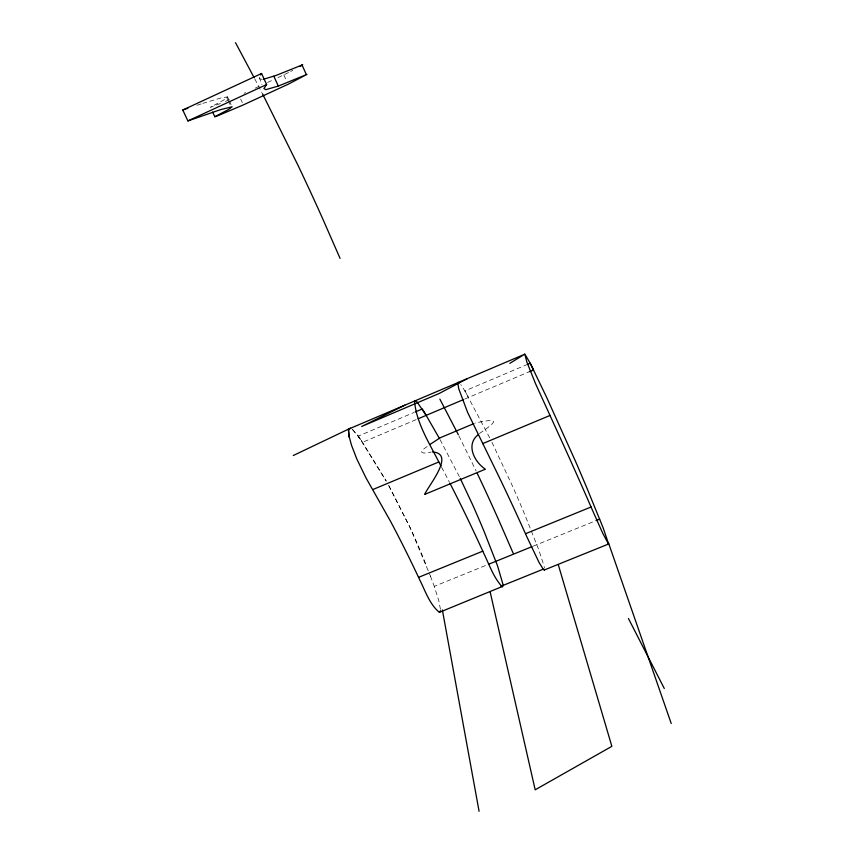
<?xml version="1.0" encoding="UTF-8"?>
<svg xmlns="http://www.w3.org/2000/svg" width="854" height="854" viewBox="0 0 854 854"><rect width="100%" height="100%" fill="white"/><g stroke="black" fill="none" stroke-linecap="round" stroke-linejoin="round"><path stroke-width="0.64" stroke-dasharray="4.27 3.2" d="M259.221 77.255L261.89 84.461M220.396 103.526L210.426 107.273L224.228 99.747L227.559 96.918L221.634 97.751L202.857 103.355M479.457 433.48C498.298 420.776 499.451 417.723 475.187 423.061M427.128 446.525C416.827 453.421 422.922 453.965 431.195 452.054M290.734 71.437L292.741 70.402M288.567 72.537L275.522 78.771M244.084 93.31L245.632 92.595M255.261 88.143L259.402 86.222M267.569 82.454L273.664 79.635M229.31 99.801L222.595 102.619M352.286 429.327L358.317 436.095L413.87 412.546M527.793 364.252L464.875 390.929L460.786 384.599M416.176 419.613L362.491 442.329L361.722 441.155M464.875 398.999L529.427 371.682M440.429 609.286L438.742 600.426L434.238 586.367L487.25 564.836M533.216 546.154L594.758 521.143M197.028 105.255L201.693 103.74M262.231 79.422L259.242 78.653M352.777 429.722L361.488 440.739L386.264 481.122L358.317 436.095A60.41 10.739 67.3 0 1 361.488 440.739M358.317 436.095L361.199 440.386M440.109 439.703L459.676 477.226M388.826 485.702L409.909 527.11L430.587 576.471M489.726 437.835L464.875 390.929A61.05 6.085 67.2 0 1 467.618 395.808L467.672 395.904M388.709 485.446L411.03 529.533A128.516 22.973 68 0 1 423.04 557.235L426.851 566.757M467.725 396.01L468.504 397.462M441.614 467.234L449.407 482.179M254.748 78.835L261.879 92.563M458.886 435.796L476.126 470.992M491.957 442.297L513.094 487.41A129.904 13.013 67.6 0 1 525.103 515.421L538.5 549.058L544.212 566.437M227.559 96.918L229.075 100.206M229.587 101.295L231.103 104.583M226.929 97.964L227.933 100.131M228.434 101.21L229.939 104.455M240.711 99.096L242.312 102.576M283.816 74.938L286.464 80.788M430.416 576.034L434.238 586.367M544.393 567.291A25.353 2.381 67.7 0 1 544.532 568.017"/><path stroke-width="1.28" d="M544.638 569.415L544.233 570.013L543.165 569.106L538.991 562.327L526.48 536.013A57.335 5.327 67.6 0 1 525.498 533.739A375.333 44.846 68.3 0 0 498.725 476.212L467.629 412.45L458.79 388.89L457.755 382.848L458.235 382.24L459.271 382.838M260.438 74.992L261.58 73.487L266.619 84.535L263.897 88.592L265.818 89.649L278.308 86.073L306.992 74.373L288.054 84.29L243.379 104.893L217.951 115.674L214.834 116.742L212.625 112.013M478.123 434.729C465.505 444.742 474.386 462.003 485.392 469.188L424.705 494.413C428.035 485.979 455.993 453.559 432.551 451.979M214.834 116.742L228.701 109.408L232.117 106.771L220.759 109.579L187.901 120.916L182.767 110.017L261.58 73.487M430.245 444.261L440.226 437.76L473.885 423.605M301.878 65.438L302.679 64.776L275.917 75.494L263.48 79.262M509.87 363.324L524.569 354.293L348.934 428.943L293.274 455.524M300.234 66.398L301.163 65.865M467.405 378.589L439.159 393.491L361.648 426.488L404.796 405.202M544.233 570.013L608.635 543.998L603.052 527.612L587.637 489.812A130.747 6.8 67.4 0 0 575.639 461.598L546.763 397.622L530.217 363.228L524.762 353.972L526.865 362.021L535.586 383.788L565.156 448.681A378.439 23.496 67.7 0 1 591.064 506.988M187.901 120.916L266.619 84.535M350.503 428.377L349.233 428.591L348.56 429.957L348.87 435.54L351.485 445.201L356.876 459.153L365.971 477.845L390.417 521.089A370.39 78.739 69.3 0 1 418.567 577.347A56.77 9.405 67.9 0 0 419.56 579.588C425.324 590.808 429.498 604.312 439.404 612.329L502.953 586.239A25.257 3.106 67.8 0 0 502.889 584.061L497.487 565.7L484.357 532.117A129.349 17.016 67.7 0 0 472.358 504.223L460.21 478.347M439.404 612.329L440.226 611.56A25.108 4.206 68.1 0 0 440.408 610.706M415.087 412.034L422.324 408.97A60.794 7.953 67.3 0 1 425.239 413.752L439.5 438.604M527.793 364.252L530.217 363.228A61.445 3.17 67.2 0 1 532.693 368.255L533.515 369.953L529.427 371.682M418.172 418.759L463.669 399.512M372.931 489.513L438.817 461.961L441.059 466.177M482.627 443.642L549.923 415.492M418.567 577.347L482.798 551.15A57.111 6.96 67.7 0 0 483.791 553.413C489.395 564.782 493.569 577.742 502.376 586.911M525.498 533.739L591.064 506.998A57.688 2.775 67.4 0 0 592.046 509.283L602.753 533.291L608.496 544.073M488.477 564.334L532.01 546.645M595.985 520.641L599.689 519.136M501.01 586.239L543.261 569.17M182.767 110.017L187.827 108.309M350.642 428.409L349.179 428.644L348.485 430.373L349.243 437.365M416.165 401.156L414.521 400.846C416.144 422.57 429.114 442.682 438.817 461.961M416.976 401.85L426.178 415.375M235.523 42.7L254.14 77.682M439.853 399.106L458.31 434.643M262.466 93.705L297.982 165.281A457.541 83.222 65.4 0 1 322.502 218.304L340.063 258.378M628.448 618.499L664.295 688.505M449.962 483.257L455.47 494.135A373.347 58.52 68.7 0 1 482.798 551.15M477.258 473.362L481.784 482.948A331.523 44.269 68.1 0 1 499.729 522.328L513.158 553.2M273.846 76.252L278.308 86.073M302.006 64.925L306.33 74.533M608.475 542.845L671.233 723.509M558.249 564.547L611.859 746.332L535.18 789.811L490.175 592.014M442.361 609.916L479.083 811.3"/></g></svg>
